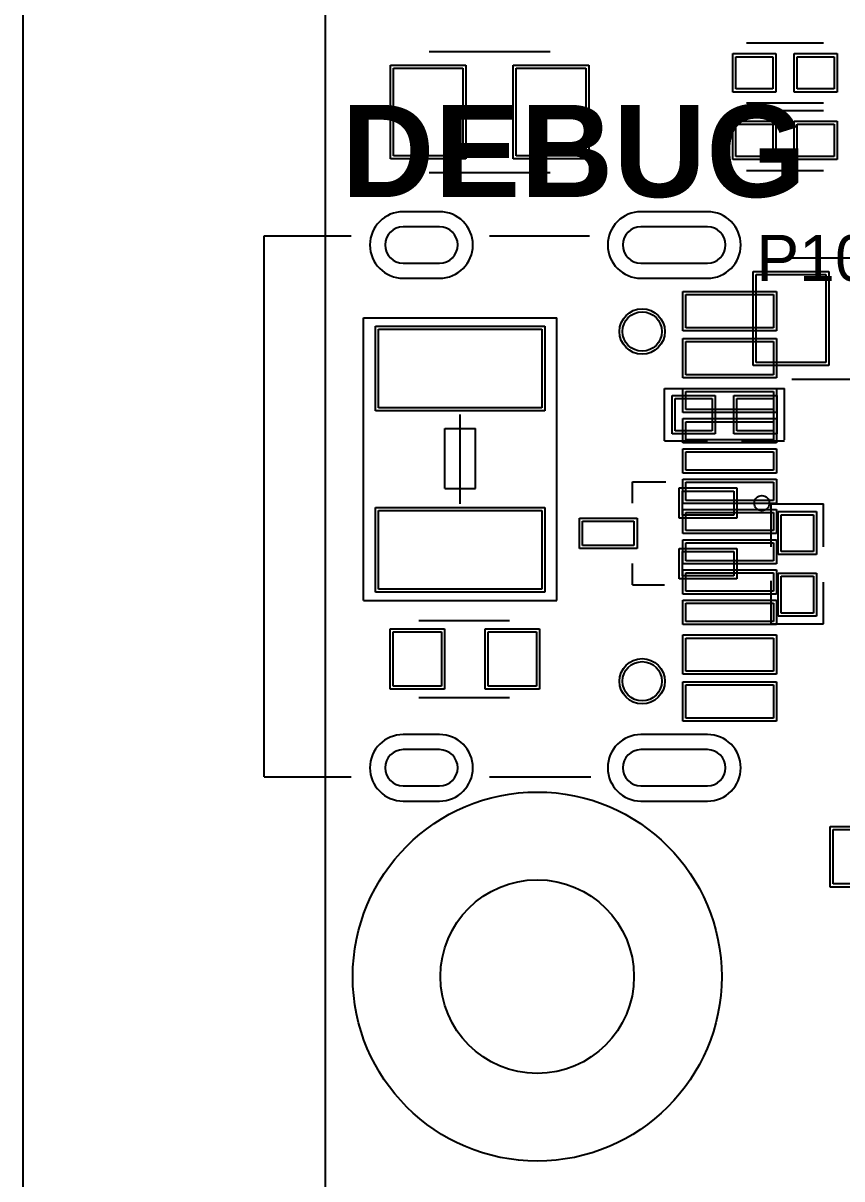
# Model space of a CAD drawing. Header units: inches. Extents: x -5 to 125, y -8 to 83.
# Drawn here: x -5 to 8.54, y 19.16 to 38.26 of the extents above; entities that cross this region are included whole.
import ezdxf

# ---------------------------------------------------------------- set-up
doc = ezdxf.new("R2010")
doc.units = ezdxf.units.IN
for name, color, linetype in [('Bottom Overlay', 54, 'Continuous'), ('Bottom Paste', 16, 'Continuous'), ('Bottom Solder', 6, 'Continuous'), ('Keep-Out Layer', 6, 'Continuous'), ('Top Overlay', 2, 'Continuous'), ('Top Paste', 8, 'Continuous'), ('Top Solder', 216, 'Continuous')]:
    doc.layers.add(name, color=color, linetype=linetype)
doc.styles.add('Arial', font='', dxfattribs={"height": 0.2})
doc.styles.add('Arial_Bold', font='', dxfattribs={"height": 0.2})
doc.styles.get('Arial').set_extended_font_data('Arial')
doc.styles.get('Arial_Bold').set_extended_font_data('Arial', bold=True)

# ---------------------------------------------------------------- blocks, each defined once
blk = doc.blocks.new('HOLE_3_2MM_39')
at = {"layer": 'Bottom Solder'}
for radius in [3.05, 1.6]:
    blk.add_circle((0, 0), radius, dxfattribs=at)
at = {"layer": 'Top Solder'}
for radius in [3.05, 1.6]:
    blk.add_circle((0, 0), radius, dxfattribs=at)
blk = doc.blocks.new('0805C_B_42')
at = {"layer": 'Bottom Overlay'}
for p, q in [((-1, 1), (1, 1)), ((-1, -1), (1, -1))]:
    blk.add_line(p, q, dxfattribs=at)
at = {"layer": 'Bottom Paste'}
for p, q in [((-1.591, 0.725), (-0.441, 0.725)), ((-1.591, -0.725), (-1.591, 0.725)), ((-0.441, 0.725), (-0.441, -0.725)), ((0.441, 0.725), (1.591, 0.725)), ((0.441, -0.725), (0.441, 0.725)), ((1.591, 0.725), (1.591, -0.725)), ((-0.441, -0.725), (-1.591, -0.725)), ((1.591, -0.725), (0.441, -0.725))]:
    blk.add_line(p, q, dxfattribs=at)
at = {"layer": 'Bottom Solder'}
for p, q in [((-1.641, 0.775), (-0.391, 0.775)), ((-1.641, -0.775), (-1.641, 0.775)), ((-0.391, 0.775), (-0.391, -0.775)), ((0.391, 0.775), (1.641, 0.775)), ((0.391, -0.775), (0.391, 0.775)), ((1.641, 0.775), (1.641, -0.775)), ((-0.391, -0.775), (-1.641, -0.775)), ((1.641, -0.775), (0.391, -0.775))]:
    blk.add_line(p, q, dxfattribs=at)
blk = doc.blocks.new('SOT_523_B_60')
at = {"layer": 'Bottom Overlay'}
for p, q in [((0.425, 0.85), (-0.102, 0.85)), ((0.425, 0.85), (0.425, 0.5)), ((0.425, -0.5), (0.425, -0.85)), ((0.425, -0.85), (-0.127, -0.85))]:
    blk.add_line(p, q, dxfattribs=at)
blk.add_circle((-1.714, -0.5), 0.125, dxfattribs=at)
at = {"layer": 'Bottom Paste'}
for p, q in [((-1.25, 0.3), (-1.25, 0.7)), ((-1.25, 0.7), (-0.4, 0.7)), ((-0.4, 0.7), (-0.4, 0.3)), ((-0.4, 0.3), (-1.25, 0.3)), ((0.4, -0.2), (0.4, 0.2)), ((0.4, 0.2), (1.25, 0.2)), ((1.25, 0.2), (1.25, -0.2)), ((-1.25, -0.7), (-1.25, -0.3)), ((-1.25, -0.3), (-0.4, -0.3)), ((-0.4, -0.3), (-0.4, -0.7)), ((1.25, -0.2), (0.4, -0.2)), ((-0.4, -0.7), (-1.25, -0.7))]:
    blk.add_line(p, q, dxfattribs=at)
at = {"layer": 'Bottom Solder'}
for p, q in [((-1.301, 0.249), (-1.301, 0.751)), ((-1.301, 0.751), (-0.349, 0.751)), ((-0.349, 0.751), (-0.349, 0.249)), ((-0.349, 0.249), (-1.301, 0.249)), ((0.349, -0.251), (0.349, 0.251)), ((0.349, 0.251), (1.301, 0.251)), ((1.301, 0.251), (1.301, -0.251)), ((-1.301, -0.751), (-1.301, -0.249)), ((-1.301, -0.249), (-0.349, -0.249)), ((-0.349, -0.249), (-0.349, -0.751)), ((1.301, -0.251), (0.349, -0.251)), ((-0.349, -0.751), (-1.301, -0.751))]:
    blk.add_line(p, q, dxfattribs=at)
blk = doc.blocks.new('0402R_B_222')
at = {"layer": 'Bottom Overlay'}
for p, q in [((-0.279, 0.432), (-0.991, 0.432)), ((-0.991, -0.432), (-0.991, 0.432)), ((0.991, 0.432), (0.305, 0.432)), ((0.991, -0.419), (0.991, 0.432)), ((-0.279, -0.432), (-0.991, -0.432)), ((0.991, -0.432), (0.279, -0.432))]:
    blk.add_line(p, q, dxfattribs=at)
at = {"layer": 'Bottom Paste'}
for p, q in [((-0.813, -0.267), (-0.813, 0.267)), ((-0.813, 0.267), (-0.203, 0.267)), ((-0.203, 0.267), (-0.203, -0.267)), ((0.203, -0.267), (0.203, 0.267)), ((0.203, 0.267), (0.813, 0.267)), ((0.813, 0.267), (0.813, -0.267)), ((-0.203, -0.267), (-0.813, -0.267)), ((0.813, -0.267), (0.203, -0.267))]:
    blk.add_line(p, q, dxfattribs=at)
at = {"layer": 'Bottom Solder'}
for p, q in [((-0.863, -0.317), (-0.863, 0.317)), ((-0.863, 0.317), (-0.153, 0.317)), ((-0.153, 0.317), (-0.153, -0.317)), ((0.153, -0.317), (0.153, 0.317)), ((0.153, 0.317), (0.863, 0.317)), ((0.863, 0.317), (0.863, -0.317)), ((-0.153, -0.317), (-0.863, -0.317)), ((0.863, -0.317), (0.153, -0.317))]:
    blk.add_line(p, q, dxfattribs=at)
blk = doc.blocks.new('0402R_B_223')
at = {"layer": 'Bottom Overlay'}
for p, q in [((-0.991, -0.432), (-0.991, 0.432)), ((-0.991, 0.432), (-0.279, 0.432)), ((0.305, 0.432), (0.991, 0.432)), ((0.991, -0.419), (0.991, 0.432)), ((-0.991, -0.432), (-0.279, -0.432)), ((0.279, -0.432), (0.991, -0.432))]:
    blk.add_line(p, q, dxfattribs=at)
at = {"layer": 'Bottom Paste'}
for p, q in [((-0.813, -0.267), (-0.813, 0.267)), ((-0.813, 0.267), (-0.203, 0.267)), ((-0.203, 0.267), (-0.203, -0.267)), ((0.203, -0.267), (0.203, 0.267)), ((0.203, 0.267), (0.813, 0.267)), ((0.813, 0.267), (0.813, -0.267)), ((-0.203, -0.267), (-0.813, -0.267)), ((0.813, -0.267), (0.203, -0.267))]:
    blk.add_line(p, q, dxfattribs=at)
at = {"layer": 'Bottom Solder'}
for p, q in [((-0.863, -0.317), (-0.863, 0.317)), ((-0.863, 0.317), (-0.153, 0.317)), ((-0.153, 0.317), (-0.153, -0.317)), ((0.153, -0.317), (0.153, 0.317)), ((0.153, 0.317), (0.863, 0.317)), ((0.863, 0.317), (0.863, -0.317)), ((-0.153, -0.317), (-0.863, -0.317)), ((0.863, -0.317), (0.153, -0.317))]:
    blk.add_line(p, q, dxfattribs=at)
blk = doc.blocks.new('USB_TYPE_C_S_280')
at = {"layer": 'Bottom Solder'}
for p, q in [((-4.87, 2.182), (-4.87, 1.082)), ((-4.62, 2.182), (-4.62, 1.082)), ((-4.02, 1.082), (-4.02, 2.182)), ((-3.77, 1.082), (-3.77, 2.182)), ((3.77, 2.182), (3.77, 1.082)), ((4.02, 2.182), (4.02, 1.082)), ((4.62, 1.082), (4.62, 2.182)), ((4.87, 1.082), (4.87, 2.182)), ((-4.87, -2.247), (-4.87, -2.848)), ((-4.62, -2.247), (-4.62, -2.848)), ((-4.02, -2.848), (-4.02, -2.247)), ((-3.77, -2.848), (-3.77, -2.247)), ((3.77, -2.247), (3.77, -2.848)), ((4.02, -2.247), (4.02, -2.848)), ((4.62, -2.848), (4.62, -2.247)), ((4.87, -2.848), (4.87, -2.247))]:
    blk.add_line(p, q, dxfattribs=at)
for centre, radius in [((-2.89, 1.102), 0.375), ((-2.89, 1.102), 0.325), ((2.89, 1.102), 0.375), ((2.89, 1.102), 0.325)]:
    blk.add_circle(centre, radius, dxfattribs=at)
for centre, radius, start, end in [((-4.32, 2.182), 0.55, 0, 180), ((4.32, 2.182), 0.55, 0, 180), ((-4.32, 2.182), 0.3, 0, 180), ((4.32, 2.182), 0.3, 0, 180), ((-4.32, 1.082), 0.55, 180, 0), ((-4.32, 1.082), 0.3, 180, 0), ((4.32, 1.082), 0.55, 180, 0), ((4.32, 1.082), 0.3, 180, 0), ((-4.32, -2.247), 0.55, 0, 180), ((4.32, -2.247), 0.55, 0, 180), ((-4.32, -2.247), 0.3, 0, 180), ((4.32, -2.247), 0.3, 0, 180), ((-4.32, -2.848), 0.55, 180, 0), ((-4.32, -2.848), 0.3, 180, 0), ((4.32, -2.848), 0.55, 180, 0), ((4.32, -2.848), 0.3, 180, 0)]:
    blk.add_arc(centre, radius, start, end, dxfattribs=at)
at = {"layer": 'Top Overlay'}
for p, q in [((-4.47, -1.422), (-4.47, 0.229)), ((4.47, -1.422), (4.47, 0.254)), ((-4.47, -5.148), (-4.47, -3.709)), ((4.47, -5.148), (4.47, -3.709)), ((4.47, -5.148), (-4.47, -5.148))]:
    blk.add_line(p, q, dxfattribs=at)
at = {"layer": 'Top Paste'}
for p, q in [((-3.5, 1.823), (-3.5, 3.273)), ((-3.5, 3.273), (-2.95, 3.273)), ((-2.95, 3.273), (-2.95, 1.823)), ((-2.725, 1.823), (-2.725, 3.273)), ((-2.725, 3.273), (-2.175, 3.273)), ((-2.175, 3.273), (-2.175, 1.823)), ((-1.9, 1.823), (-1.9, 3.273)), ((-1.9, 3.273), (-1.6, 3.273)), ((-1.6, 3.273), (-1.6, 1.823)), ((-1.4, 1.823), (-1.4, 3.273)), ((-1.4, 3.273), (-1.1, 3.273)), ((-1.1, 3.273), (-1.1, 1.823)), ((-0.9, 1.823), (-0.9, 3.273)), ((-0.9, 3.273), (-0.6, 3.273)), ((-0.6, 3.273), (-0.6, 1.823)), ((-0.4, 1.823), (-0.4, 3.273)), ((-0.4, 3.273), (-0.1, 3.273)), ((-0.1, 3.273), (-0.1, 1.823)), ((0.1, 1.823), (0.1, 3.273)), ((0.1, 3.273), (0.4, 3.273)), ((0.4, 3.273), (0.4, 1.823)), ((0.6, 1.823), (0.6, 3.273)), ((0.6, 3.273), (0.9, 3.273)), ((0.9, 3.273), (0.9, 1.823)), ((1.1, 1.823), (1.1, 3.273)), ((1.1, 3.273), (1.4, 3.273)), ((1.4, 3.273), (1.4, 1.823)), ((1.6, 1.823), (1.6, 3.273)), ((1.6, 3.273), (1.9, 3.273)), ((1.9, 3.273), (1.9, 1.823)), ((2.175, 1.823), (2.175, 3.273)), ((2.175, 3.273), (2.725, 3.273)), ((2.725, 3.273), (2.725, 1.823)), ((2.95, 1.823), (2.95, 3.273)), ((2.95, 3.273), (3.5, 3.273)), ((3.5, 3.273), (3.5, 1.823)), ((-2.95, 1.823), (-3.5, 1.823)), ((-2.175, 1.823), (-2.725, 1.823)), ((-1.6, 1.823), (-1.9, 1.823)), ((-1.1, 1.823), (-1.4, 1.823)), ((-0.6, 1.823), (-0.9, 1.823)), ((-0.1, 1.823), (-0.4, 1.823)), ((0.4, 1.823), (0.1, 1.823)), ((0.9, 1.823), (0.6, 1.823)), ((1.4, 1.823), (1.1, 1.823)), ((1.9, 1.823), (1.6, 1.823)), ((2.725, 1.823), (2.175, 1.823)), ((3.5, 1.823), (2.95, 1.823))]:
    blk.add_line(p, q, dxfattribs=at)
at = {"layer": 'Top Solder'}
for p, q in [((-3.55, 1.773), (-3.55, 3.323)), ((-3.55, 3.323), (-2.9, 3.323)), ((-2.9, 3.323), (-2.9, 1.773)), ((-2.775, 1.773), (-2.775, 3.323)), ((-2.775, 3.323), (-2.125, 3.323)), ((-2.125, 3.323), (-2.125, 1.773)), ((-1.95, 1.773), (-1.95, 3.323)), ((-1.95, 3.323), (-1.55, 3.323)), ((-1.55, 3.323), (-1.55, 1.773)), ((-1.45, 1.773), (-1.45, 3.323)), ((-1.45, 3.323), (-1.05, 3.323)), ((-1.05, 3.323), (-1.05, 1.773)), ((-0.95, 1.773), (-0.95, 3.323)), ((-0.95, 3.323), (-0.55, 3.323)), ((-0.55, 3.323), (-0.55, 1.773)), ((-0.45, 1.773), (-0.45, 3.323)), ((-0.45, 3.323), (-0.05, 3.323)), ((-0.05, 3.323), (-0.05, 1.773)), ((0.05, 1.773), (0.05, 3.323)), ((0.05, 3.323), (0.45, 3.323)), ((0.45, 3.323), (0.45, 1.773)), ((0.55, 1.773), (0.55, 3.323)), ((0.55, 3.323), (0.95, 3.323)), ((0.95, 3.323), (0.95, 1.773)), ((1.05, 1.773), (1.05, 3.323)), ((1.05, 3.323), (1.45, 3.323)), ((1.45, 3.323), (1.45, 1.773)), ((1.55, 1.773), (1.55, 3.323)), ((1.55, 3.323), (1.95, 3.323)), ((1.95, 3.323), (1.95, 1.773)), ((2.125, 1.773), (2.125, 3.323)), ((2.125, 3.323), (2.775, 3.323)), ((2.775, 3.323), (2.775, 1.773)), ((2.9, 1.773), (2.9, 3.323)), ((2.9, 3.323), (3.55, 3.323)), ((3.55, 3.323), (3.55, 1.773)), ((-4.87, 2.182), (-4.87, 1.082)), ((-4.62, 2.182), (-4.62, 1.082)), ((-4.02, 1.082), (-4.02, 2.182)), ((-3.77, 1.082), (-3.77, 2.182)), ((3.77, 2.182), (3.77, 1.082)), ((4.02, 2.182), (4.02, 1.082)), ((4.62, 1.082), (4.62, 2.182)), ((4.87, 1.082), (4.87, 2.182)), ((-2.9, 1.773), (-3.55, 1.773)), ((-2.125, 1.773), (-2.775, 1.773)), ((-1.55, 1.773), (-1.95, 1.773)), ((-1.05, 1.773), (-1.45, 1.773)), ((-0.55, 1.773), (-0.95, 1.773)), ((-0.05, 1.773), (-0.45, 1.773)), ((0.45, 1.773), (0.05, 1.773)), ((0.95, 1.773), (0.55, 1.773)), ((1.45, 1.773), (1.05, 1.773)), ((1.95, 1.773), (1.55, 1.773)), ((2.775, 1.773), (2.125, 1.773)), ((3.55, 1.773), (2.9, 1.773)), ((-4.87, -2.247), (-4.87, -2.848)), ((-4.62, -2.247), (-4.62, -2.848)), ((-4.02, -2.848), (-4.02, -2.247)), ((-3.77, -2.848), (-3.77, -2.247)), ((3.77, -2.247), (3.77, -2.848)), ((4.02, -2.247), (4.02, -2.848)), ((4.62, -2.848), (4.62, -2.247)), ((4.87, -2.848), (4.87, -2.247))]:
    blk.add_line(p, q, dxfattribs=at)
for centre, radius in [((-2.89, 1.102), 0.375), ((-2.89, 1.102), 0.325), ((2.89, 1.102), 0.375), ((2.89, 1.102), 0.325)]:
    blk.add_circle(centre, radius, dxfattribs=at)
for centre, radius, start, end in [((-4.32, 2.182), 0.55, 0, 180), ((4.32, 2.182), 0.55, 0, 180), ((-4.32, 2.182), 0.3, 0, 180), ((4.32, 2.182), 0.3, 0, 180), ((-4.32, 1.082), 0.55, 180, 0), ((-4.32, 1.082), 0.3, 180, 0), ((4.32, 1.082), 0.55, 180, 0), ((4.32, 1.082), 0.3, 180, 0), ((-4.32, -2.247), 0.55, 0, 180), ((4.32, -2.247), 0.55, 0, 180), ((-4.32, -2.247), 0.3, 0, 180), ((4.32, -2.247), 0.3, 0, 180), ((-4.32, -2.848), 0.55, 180, 0), ((-4.32, -2.848), 0.3, 180, 0), ((4.32, -2.848), 0.55, 180, 0), ((4.32, -2.848), 0.3, 180, 0)]:
    blk.add_arc(centre, radius, start, end, dxfattribs=at)
blk = doc.blocks.new('1210F_B_305')
at = {"layer": 'Bottom Overlay'}
for p, q in [((2.337, 1.6), (-2.337, 1.6)), ((-2.337, -1.6), (-2.337, 1.6)), ((2.337, -1.6), (2.337, 1.6)), ((0.483, 0.254), (-0.508, 0.254)), ((-0.508, -0.254), (-0.508, 0.254)), ((0.483, -0.254), (0.483, 0.254)), ((0, 0), (-0.737, 0)), ((0.737, 0), (0, 0)), ((0.483, -0.254), (-0.508, -0.254)), ((2.337, -1.6), (-2.337, -1.6))]:
    blk.add_line(p, q, dxfattribs=at)
at = {"layer": 'Bottom Paste'}
for p, q in [((-2.15, -1.35), (-2.15, 1.35)), ((-2.15, 1.35), (-0.85, 1.35)), ((-0.85, 1.35), (-0.85, -1.35)), ((0.85, -1.35), (0.85, 1.35)), ((0.85, 1.35), (2.15, 1.35)), ((2.15, 1.35), (2.15, -1.35)), ((-0.85, -1.35), (-2.15, -1.35)), ((2.15, -1.35), (0.85, -1.35))]:
    blk.add_line(p, q, dxfattribs=at)
at = {"layer": 'Bottom Solder'}
for p, q in [((-2.2, -1.4), (-2.2, 1.4)), ((-2.2, 1.4), (-0.8, 1.4)), ((-0.8, 1.4), (-0.8, -1.4)), ((0.8, -1.4), (0.8, 1.4)), ((0.8, 1.4), (2.2, 1.4)), ((2.2, 1.4), (2.2, -1.4)), ((-0.8, -1.4), (-2.2, -1.4)), ((2.2, -1.4), (0.8, -1.4))]:
    blk.add_line(p, q, dxfattribs=at)
blk = doc.blocks.new('0402C_384')
at = {"layer": 'Top Overlay'}
for p, q in [((-0.635, 0.495), (0.635, 0.495)), ((-0.635, -0.495), (0.635, -0.495))]:
    blk.add_line(p, q, dxfattribs=at)
at = {"layer": 'Top Paste'}
for p, q in [((-0.813, -0.267), (-0.813, 0.267)), ((-0.813, 0.267), (-0.203, 0.267)), ((-0.203, 0.267), (-0.203, -0.267)), ((0.203, -0.267), (0.203, 0.267)), ((0.203, 0.267), (0.813, 0.267)), ((0.813, 0.267), (0.813, -0.267)), ((-0.203, -0.267), (-0.813, -0.267)), ((0.813, -0.267), (0.203, -0.267))]:
    blk.add_line(p, q, dxfattribs=at)
at = {"layer": 'Top Solder'}
for p, q in [((-0.863, -0.317), (-0.863, 0.317)), ((-0.863, 0.317), (-0.153, 0.317)), ((-0.153, 0.317), (-0.153, -0.317)), ((0.153, -0.317), (0.153, 0.317)), ((0.153, 0.317), (0.863, 0.317)), ((0.863, 0.317), (0.863, -0.317)), ((-0.153, -0.317), (-0.863, -0.317)), ((0.863, -0.317), (0.153, -0.317))]:
    blk.add_line(p, q, dxfattribs=at)
blk = doc.blocks.new('0402C_385')
at = {"layer": 'Top Overlay'}
for p, q in [((-0.635, 0.495), (0.635, 0.495)), ((-0.635, -0.495), (0.635, -0.495))]:
    blk.add_line(p, q, dxfattribs=at)
at = {"layer": 'Top Paste'}
for p, q in [((-0.813, -0.267), (-0.813, 0.267)), ((-0.813, 0.267), (-0.203, 0.267)), ((-0.203, 0.267), (-0.203, -0.267)), ((0.203, -0.267), (0.203, 0.267)), ((0.203, 0.267), (0.813, 0.267)), ((0.813, 0.267), (0.813, -0.267)), ((-0.203, -0.267), (-0.813, -0.267)), ((0.813, -0.267), (0.203, -0.267))]:
    blk.add_line(p, q, dxfattribs=at)
at = {"layer": 'Top Solder'}
for p, q in [((-0.863, -0.317), (-0.863, 0.317)), ((-0.863, 0.317), (-0.153, 0.317)), ((-0.153, 0.317), (-0.153, -0.317)), ((0.153, -0.317), (0.153, 0.317)), ((0.153, 0.317), (0.863, 0.317)), ((0.863, 0.317), (0.863, -0.317)), ((-0.153, -0.317), (-0.863, -0.317)), ((0.863, -0.317), (0.153, -0.317))]:
    blk.add_line(p, q, dxfattribs=at)
blk = doc.blocks.new('0805C_B_395')
at = {"layer": 'Bottom Overlay'}
for p, q in [((-1, 1), (1, 1)), ((-1, -1), (1, -1))]:
    blk.add_line(p, q, dxfattribs=at)
at = {"layer": 'Bottom Paste'}
for p, q in [((-1.591, 0.725), (-0.441, 0.725)), ((-1.591, -0.725), (-1.591, 0.725)), ((-0.441, 0.725), (-0.441, -0.725)), ((0.441, 0.725), (1.591, 0.725)), ((0.441, -0.725), (0.441, 0.725)), ((1.591, 0.725), (1.591, -0.725)), ((-0.441, -0.725), (-1.591, -0.725)), ((1.591, -0.725), (0.441, -0.725))]:
    blk.add_line(p, q, dxfattribs=at)
at = {"layer": 'Bottom Solder'}
for p, q in [((-1.641, 0.775), (-0.391, 0.775)), ((-1.641, -0.775), (-1.641, 0.775)), ((-0.391, 0.775), (-0.391, -0.775)), ((0.391, 0.775), (1.641, 0.775)), ((0.391, -0.775), (0.391, 0.775)), ((1.641, 0.775), (1.641, -0.775)), ((-0.391, -0.775), (-1.641, -0.775)), ((1.641, -0.775), (0.391, -0.775))]:
    blk.add_line(p, q, dxfattribs=at)
blk = doc.blocks.new('0603C_B_447')
at = {"layer": 'Bottom Overlay'}
for p, q in [((0.738, 0.635), (-0.762, 0.635)), ((0.738, -0.635), (-0.762, -0.635))]:
    blk.add_line(p, q, dxfattribs=at)
at = {"layer": 'Bottom Paste'}
for p, q in [((-1.187, -0.45), (-1.187, 0.45)), ((-1.187, 0.45), (-0.387, 0.45)), ((-0.387, 0.45), (-0.387, -0.45)), ((0.387, -0.45), (0.387, 0.45)), ((0.387, 0.45), (1.187, 0.45)), ((1.187, 0.45), (1.187, -0.45)), ((-0.387, -0.45), (-1.187, -0.45)), ((1.187, -0.45), (0.387, -0.45))]:
    blk.add_line(p, q, dxfattribs=at)
at = {"layer": 'Bottom Solder'}
for p, q in [((-1.237, -0.5), (-1.237, 0.5)), ((-1.237, 0.5), (-0.337, 0.5)), ((-0.337, 0.5), (-0.337, -0.5)), ((0.337, -0.5), (0.337, 0.5)), ((0.337, 0.5), (1.237, 0.5)), ((1.237, 0.5), (1.237, -0.5)), ((-0.337, -0.5), (-1.237, -0.5)), ((1.237, -0.5), (0.337, -0.5))]:
    blk.add_line(p, q, dxfattribs=at)
blk = doc.blocks.new('0603C_B_448')
at = {"layer": 'Bottom Overlay'}
for p, q in [((-0.762, 0.635), (0.738, 0.635)), ((-0.762, -0.635), (0.738, -0.635))]:
    blk.add_line(p, q, dxfattribs=at)
at = {"layer": 'Bottom Paste'}
for p, q in [((-1.187, -0.45), (-1.187, 0.45)), ((-1.187, 0.45), (-0.387, 0.45)), ((-0.387, 0.45), (-0.387, -0.45)), ((0.387, -0.45), (0.387, 0.45)), ((0.387, 0.45), (1.187, 0.45)), ((1.187, 0.45), (1.187, -0.45)), ((-0.387, -0.45), (-1.187, -0.45)), ((1.187, -0.45), (0.387, -0.45))]:
    blk.add_line(p, q, dxfattribs=at)
at = {"layer": 'Bottom Solder'}
for p, q in [((-1.237, -0.5), (-1.237, 0.5)), ((-1.237, 0.5), (-0.337, 0.5)), ((-0.337, 0.5), (-0.337, -0.5)), ((0.337, -0.5), (0.337, 0.5)), ((0.337, 0.5), (1.237, 0.5)), ((1.237, 0.5), (1.237, -0.5)), ((-0.337, -0.5), (-1.237, -0.5)), ((1.237, -0.5), (0.337, -0.5))]:
    blk.add_line(p, q, dxfattribs=at)

msp = doc.modelspace()

# ---------------------------------------------------------------- linework, layer by layer
at = {"layer": 'Keep-Out Layer'}
for p, q in [((-5, 0), (-5, 75)), ((0, 3), (0, 72))]:
    msp.add_line(p, q, dxfattribs=at)

# ---------------------------------------------------------------- block references
for name, p in [('0402C_384', (7.597, 37.435)), ('0805C_B_42', (2.713, 36.788)), ('0402C_385', (7.597, 36.317)), ('0805C_B_395', (8.71, 33.375)), ('0402R_B_223', (6.596, 31.787)), ('0603C_B_448', (2.303, 27.748)), ('HOLE_3_2MM_39', (3.5, 22.5))]:
    msp.add_blockref(name, p)
for name, p, rotation in [('USB_TYPE_C_S_280', (4.133, 30.27), 270), ('1210F_B_305', (2.227, 31.05), 270), ('SOT_523_B_60', (5.5, 29.824), 180), ('0402R_B_222', (7.8, 29.32), 270), ('0603C_B_447', (9.58, 24.48), 180)]:
    msp.add_blockref(name, p, dxfattribs=dict(rotation=rotation))

# ---------------------------------------------------------------- texts
at = {"layer": 'Top Overlay', "style": 'Arial_Bold'}
msp.add_text('DEBUG', height=1.524, rotation=360, dxfattribs=at).set_placement((0.263, 35.382))
at = {"layer": 'Top Overlay', "style": 'Arial'}
msp.add_text('P10', height=0.762, dxfattribs=at).set_placement((7.121, 33.994))

doc.saveas('drawing.dxf')
